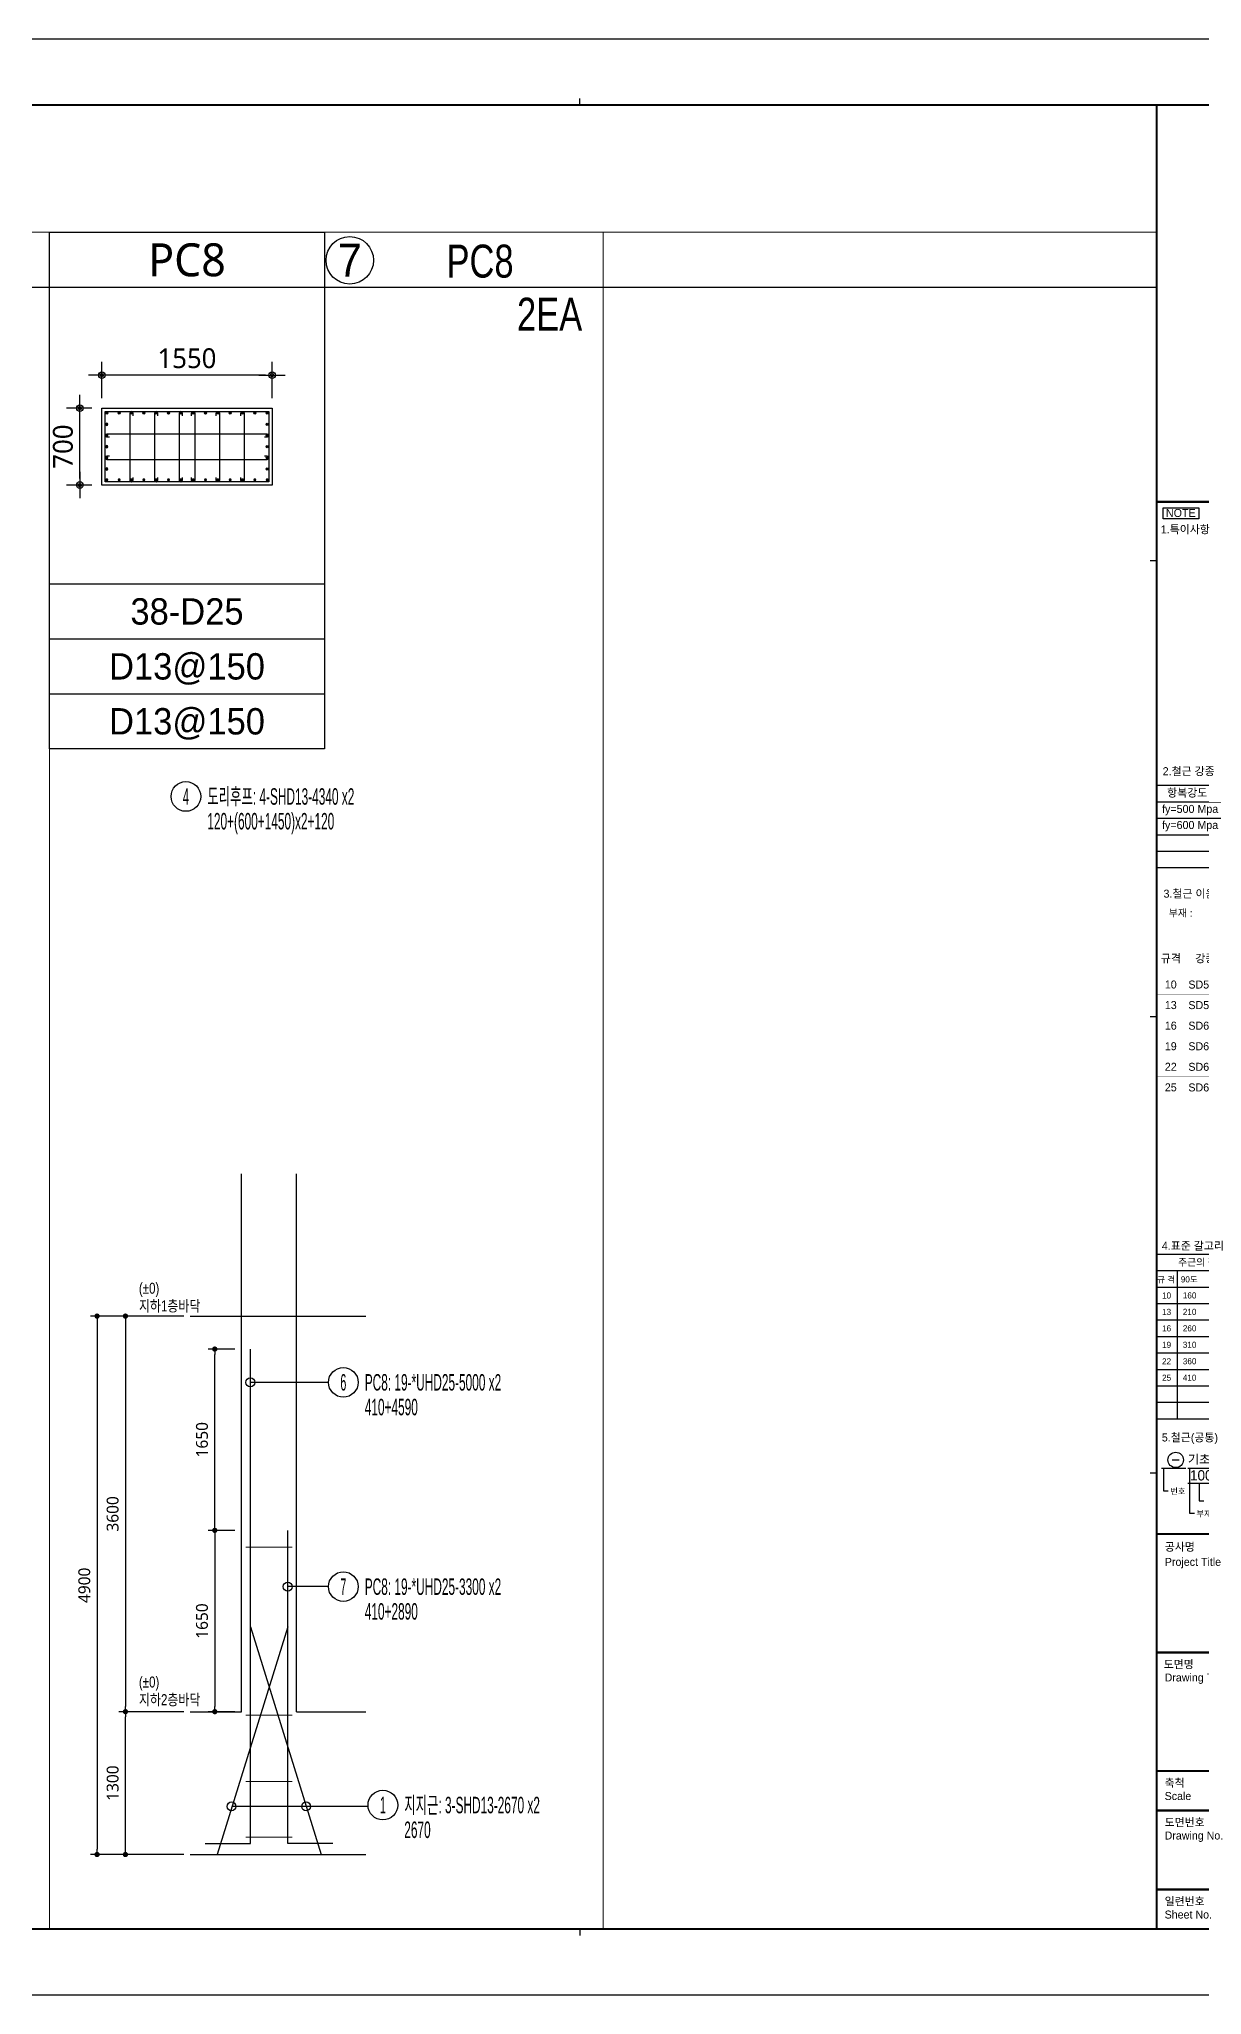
# Model space of a CAD drawing. Header units: millimetres. Extents: x 317501 to 814054, y -400799 to -14117.
# Drawn here: x 509955 to 520536, y -221948 to -204150 of the extents above; entities that cross this region are included whole.
import ezdxf
from ezdxf.enums import TextEntityAlignment as Align

# ---------------------------------------------------------------- set-up
doc = ezdxf.new("R2010")
doc.units = ezdxf.units.MM
doc.header["$LTSCALE"] = 38
doc.layers.get('Defpoints').update_dxf_attribs({"color": 145})
for name, color, linetype in [('254', 254, 'Continuous'), ('AMAC-NO', 5, 'Continuous'), ('BAR', 2, 'Continuous'), ('BARR', 1, 'Continuous'), ('DIM', 7, 'Continuous'), ('ELE', 7, 'Continuous'), ('HOOP', 2, 'Continuous'), ('LEADER', 7, 'Continuous'), ('RP_TAG', 7, 'Continuous'), ('XDIM', 7, 'Continuous'), ('XSTRUCT', 2, 'Continuous'), ('XTAG', 7, 'Continuous')]:
    doc.layers.add(name, color=color, linetype=linetype)
for name, color, linetype, lineweight in [('Main Bar', 7, 'Continuous', 0), ('TEXT', 3, 'Continuous', 9), ('XTITLE', 22, 'Continuous', 0)]:
    doc.layers.add(name, color=color, linetype=linetype, lineweight=lineweight)
doc.styles.add('HYULL', font='Dotum.ttf')
doc.styles.add('ROMANS', font='malgun.ttf')
doc.styles.add('RPWK1', font='Dotum.ttf', dxfattribs={"bigfont": 'whgtxt.shx'})
doc.styles.add('XRebarSheet', font='Hmkmrhd_0.ttf')
doc.styles.add('돋음', font='Dotum.ttf')
doc.styles.add('맑은고딕', font='malgun.ttf')
doc.dimstyles.new('60(SUB-1.8)', dxfattribs={"dimscale": 60, "dimtxt": 1.8, "dimasz": 0.8, "dimexe": 1, "dimexo": 1, "dimgap": 1, "dimtad": 1, "dimdec": 0, "dimzin": 0, "dimdsep": 46, "dimtxsty": 'ROMANS', "dimblk": 'DOT', "dimcen": 1, "dimdle": 2, "dimclrd": 6, "dimclre": 6, "dimclrt": 7, "dimazin": 0, "dimtfac": 1, "dimtdec": 0, "dimtix": 1, "dimtmove": 2, "dimatfit": 3, "dimldrblk": 'DIMDOT', "dimfxl": 0, "dimtolj": 1, "dimtzin": 0, "dimarcsym": 0})
doc.dimstyles.new('DIM_40', dxfattribs={"dimscale": 40, "dimtxt": 3, "dimasz": 1, "dimexe": 2, "dimexo": 1.5, "dimgap": 1, "dimtad": 1, "dimdec": 0, "dimzin": 0, "dimdsep": 46, "dimtxsty": '맑은고딕', "dimblk1": 'DIMDOT', "dimblk2": 'DIMDOT', "dimsah": 1, "dimcen": 0.09, "dimdle": 2, "dimclrd": 7, "dimclre": 7, "dimclrt": 6, "dimadec": 0, "dimazin": 0, "dimtfac": 1, "dimtdec": 0, "dimtix": 1, "dimtmove": 2, "dimatfit": 3, "dimldrblk": 'DIMDOT', "dimfxl": 0, "dimtolj": 1, "dimtzin": 0, "dimarcsym": 0})

# ---------------------------------------------------------------- blocks, each defined once
blk = doc.blocks.new('dhs_sheet2e')
at = {"color": 7}
for p, q in [((55508.9, 57331.7), (55508.9, 57531.5)), ((73013.1, 43498.2), (72813.3, 43498.2)), ((73013.1, 36694), (81003.6, 36694)), ((73013.1, 36194.6), (81003.6, 36194.6)), ((73013.1, 35695.2), (81003.6, 35695.2)), ((73013.1, 35195.8), (81003.6, 35195.8)), ((73013.1, 34696.4), (81003.6, 34696.4)), ((73013.1, 34197), (81003.6, 34197)), ((73013.1, 29664.7), (72813.3, 29664.7)), ((73477.6, 16230.5), (73697, 16230.5)), ((73013.1, 15831.2), (72813.3, 15831.2)), ((55508.9, 1997.6), (55508.9, 1797.9))]:
    blk.add_line(p, q, dxfattribs=at)
at = {"color": 7, "ltscale": 2}
for p, q in [((73013.1, 22471.6), (81003.6, 22471.6)), ((73013.1, 21972.2), (81003.6, 21972.2)), ((73637.3, 21972.2), (73637.3, 17477.6)), ((73013.1, 21472.8), (75135.6, 21472.8)), ((73013.1, 17477.6), (81003.6, 17477.6))]:
    blk.add_line(p, q, dxfattribs=at)
at = {"color": 1, "ltscale": 2}
for p, q in [((73160.8, 15979.6), (73897.2, 15979.6)), ((73217.3, 15979.6), (73217.3, 15288.3)), ((73955, 15979.6), (74769.1, 15979.6)), ((73955, 15525.5), (75020.4, 15525.5)), ((74011.5, 15979.6), (74011.5, 14611.4)), ((74296, 15525.5), (74296, 14991.1)), ((73217.3, 15288.3), (73361.3, 15288.3)), ((74296, 14991.1), (74440, 14991.1)), ((74011.5, 14611.4), (74155.5, 14611.4))]:
    blk.add_line(p, q, dxfattribs=at)
at = {"color": 30}
for p, q in [((73013.1, 6791.9), (81003.6, 6791.9)), ((73013.1, 5593.3), (81003.6, 5593.3)), ((73013.1, 3196.2), (81003.6, 3196.2))]:
    blk.add_line(p, q, dxfattribs=at)
at = {"color": 7}
for points in [[(84000, 0), (84000, 59329.4), (0, 59329.4), (0, 0)], [(73208.2, 45108.5), (74292.8, 45108.5), (74292.8, 44775), (73208.2, 44775)]]:
    blk.add_lwpolyline(points, close=True, dxfattribs=at)
at = {"color": 30, "const_width": 64.9}
blk.add_lwpolyline([(81003.6, 57331.7), (2996.4, 57331.7), (2996.4, 1997.6), (81003.6, 1997.6)], close=True, dxfattribs=at)
at = {"color": 30}
for points, const_width in [([(73013.1, 1997.6), (73013.1, 57331.7)], 64.9), ([(73013.1, 45291.6), (81003.6, 45291.6)], 64.9), ([(73013.1, 37482.7), (81003.6, 37482.7)], 1.25), ([(73013.1, 13983.4), (81003.6, 13983.4)], 64.9), ([(73013.1, 10387.6), (81003.6, 10387.6)], 64.9), ([(73013.1, 6791.9), (81003.6, 6791.9)], 64.9), ([(73013.1, 5593.3), (81003.6, 5593.3)], 64.9), ([(73013.1, 3196.2), (81003.6, 3196.2)], 64.9)]:
    blk.add_lwpolyline(points, dxfattribs=dict(at, const_width=const_width))
at = {"ltscale": 2, "const_width": 1.25}
for points in [[(73013.1, 36694), (73013.1, 34197)], [(73013.1, 33114.4), (73013.1, 32518)], [(73013.1, 31595.4), (73013.1, 23480)]]:
    blk.add_lwpolyline(points, dxfattribs=at)
at = {"color": 7, "const_width": 1.25}
for points in [[(73013.1, 33114.4), (81003.6, 33114.4)], [(73013.1, 32518), (81003.6, 32518)], [(73013.1, 31920), (81003.6, 31920)], [(73839.2, 31920), (73839.2, 23480)], [(73013.1, 30971.1), (81003.6, 30971.1)], [(73013.1, 30346.9), (81003.6, 30346.9)], [(73013.1, 29722.6), (81003.6, 29722.6)], [(73013.1, 29098.3), (81003.6, 29098.3)], [(73013.1, 28474.1), (81003.6, 28474.1)], [(73013.1, 27849.8), (81003.6, 27849.8)], [(73013.1, 27225.6), (81003.6, 27225.6)], [(73013.1, 26601.3), (81003.6, 26601.3)], [(73013.1, 25977.1), (81003.6, 25977.1)], [(73013.1, 25352.8), (81003.6, 25352.8)], [(73013.1, 24728.5), (81003.6, 24728.5)], [(73013.1, 24104.3), (81003.6, 24104.3)], [(73013.1, 23480), (81003.6, 23480)]]:
    blk.add_lwpolyline(points, dxfattribs=at)
at = {"color": 7, "linetype": 'Continuous'}
blk.add_circle((73588.4, 16228.7), 234.1, dxfattribs=at).dxf.unprotected_set("ltscale", 0)
at = {"color": 7, "style": 'XRebarSheet'}
for s, height, p in [('1.특이사항', 242.71, (73135.9, 44335.3)), ('NOTE', 242.71, (73292, 44833.7)), ('2.철근 강종', 242.71, (73193, 37000.1)), ('3.철근 이음/정착 길이', 242.711, (73219.2, 33284.8)), ('4.표준 갈고리', 242.71, (73168.2, 22602.8)), ('5.철근(공통)', 242.71, (73167, 16788))]:
    blk.add_text(s, height=height, dxfattribs=at).set_placement(p)
at = {"color": 3}
for s, height, style, p in [('항복강도', 242.71, 'XRebarSheet', (73329, 36346.4)), ('부재 :', 220, 'XRebarSheet', (73378.9, 32707.9)), ('규격', 242.71, 'XRebarSheet', (73138.4, 31320.7)), ('강종', 242.71, 'XRebarSheet', (74182, 31320.7)), ('주근의 갈고리 길이', 217.47, 'XRebarSheet', (73661.6, 22115.7)), ('규 격', 184.85, 'XRebarSheet', (73024.7, 21609.3)), ('90도', 184.85, 'XRebarSheet', (73743.9, 21612.7)), ('기초 : 1', 271.84, 'HYULL', (73958.2, 16112.5)), ('번호', 181.22, 'XRebarSheet', (73421.4, 15184.8)), ('부재명', 181.22, 'XRebarSheet', (74215.6, 14507.8))]:
    blk.add_text(s, height=height, dxfattribs=dict(at, style=style)).set_placement(p)
at = {"color": 3, "linetype": 'Continuous', "style": 'HYULL'}
e = blk.add_text('1000', height=312.13, dxfattribs=at)
e.set_placement((74023.5, 15760.5), align=Align.MIDDLE_LEFT)
e.dxf.unprotected_set("ltscale", 0)
at = {"color": 7, "style": 'XRebarSheet'}
for s, height, p in [('공사명', 241.63, (73259, 13591.6)), ('Project Title', 241.632, (73259, 13135.1)), ('도면명', 241.63, (73225, 10028.1)), ('Drawing Title', 241.632, (73252.8, 9628.5)), ('축척', 241.63, (73252.8, 6432.3)), ('Scale', 241.63, (73252.8, 6032.8)), ('도면번호', 241.63, (73252.8, 5233.8)), ('Drawing No.', 241.632, (73252.8, 4834.2)), ('일련번호', 241.63, (73252.8, 2836.6)), ('Sheet No.', 241.63, (73252.8, 2437.1))]:
    blk.add_text(s, height=height, dxfattribs=at).set_placement(p, align=Align.MIDDLE_LEFT)
blk = doc.blocks.new('sdhdtbhse')
at = {"color": 7, "ltscale": 2}
for p, q in [((54760, -28767), (56352, -28767)), ((54760, -29142), (56352, -29142)), ((54760, -29516), (56352, -29516)), ((54760, -29891), (56352, -29891)), ((54760, -30265), (56352, -30265)), ((54760, -30640), (56352, -30640)), ((54760, -31014), (56352, -31014))]:
    blk.add_line(p, q, dxfattribs=at)
at = {"color": 255, "xscale": 0.75, "yscale": 0.75, "zscale": 0.75}
blk.add_blockref('dhs_sheet2e', (0, -44497), dxfattribs=at)
at = {"color": 3, "style": 'XRebarSheet'}
for s, p in [('fy=600 Mpa', (54880, -17971)), ('fy=500 Mpa', (54881, -17605))]:
    blk.add_text(s, height=182, dxfattribs=at).set_placement(p)
for s, height, p in [('10', 182, (55079, -21509)), ('SD500', 182, (55851, -21510)), ('13', 182, (55079, -21977)), ('SD500', 182, (55851, -21978)), ('16', 182, (55079, -22445)), ('SD600', 182, (55851, -22446)), ('19', 182, (55079, -22913)), ('SD600', 182, (55851, -22914)), ('22', 182, (55079, -23381)), ('SD600', 182, (55851, -23382)), ('25', 182, (55079, -23849)), ('SD600', 182, (55851, -23851)), ('10', 138.6, (54984, -28584)), ('13', 138.6, (54984, -28958)), ('210', 138.6, (55508, -28957)), ('160', 138.6, (55508, -28583)), ('16', 138.6, (54984, -29333)), ('260', 138.6, (55508, -29332)), ('19', 138.6, (54984, -29707)), ('310', 138.6, (55508, -29706)), ('22', 138.6, (54984, -30082)), ('360', 138.6, (55508, -30081)), ('25', 138.6, (54984, -30456)), ('410', 138.6, (55508, -30455))]:
    blk.add_text(s, height=height, dxfattribs=at).set_placement(p, align=Align.MIDDLE_CENTER)
blk = doc.blocks.new('DIMDOT')
at = {"layer": 'DIM', "linetype": 'Continuous'}
blk.add_line((-2, 0), (2, 0), dxfattribs=at)
for radius in [0.5, 0.25]:
    blk.add_circle((0, 0), radius, dxfattribs=at)
blk = doc.blocks.new('*D1371')
at = {"layer": 'Defpoints', "color": 0, "transparency": 16777216}
for p in [(526768, -214930), (526968, -214930), (526968, -215630)]:
    blk.add_point(p, dxfattribs=at)
at = {"layer": 'DIM', "color": 7, "lineweight": -2, "transparency": 16777216}
for p, q in [((526878, -214930), (526648, -214930)), ((526768, -215570), (526768, -214990)), ((526878, -215630), (526648, -215630))]:
    blk.add_line(p, q, dxfattribs=at)
at = {"layer": 'DIM', "color": 7, "lineweight": -2, "transparency": 16777216, "xscale": 60, "yscale": 60, "zscale": 60}
for p, rotation in [((526768, -214930), 90), ((526768, -215630), 270)]:
    blk.add_blockref('DIMDOT', p, dxfattribs=dict(at, rotation=rotation))
at = {"layer": 'DIM', "color": 6, "transparency": 16777216, "insert": (526615, -215280), "char_height": 180, "attachment_point": 5, "rotation": 90, "style": '맑은고딕'}
blk.add_mtext('\\A1;700', dxfattribs=at)
blk = doc.blocks.new('*D1372')
at = {"layer": 'Defpoints', "color": 0, "transparency": 16777216}
for p in [(526968, -214630), (526968, -214930), (528518, -214930)]:
    blk.add_point(p, dxfattribs=at)
at = {"layer": 'DIM', "color": 7, "lineweight": -2, "transparency": 16777216}
for p, q in [((526968, -214840), (526968, -214510)), ((528458, -214630), (527028, -214630)), ((528518, -214840), (528518, -214510))]:
    blk.add_line(p, q, dxfattribs=at)
at = {"layer": 'DIM', "color": 7, "lineweight": -2, "transparency": 16777216, "xscale": 60, "yscale": 60, "zscale": 60, "rotation": 180}
blk.add_blockref('DIMDOT', (526968, -214630), dxfattribs=at)
at = {"layer": 'DIM', "color": 7, "lineweight": -2, "transparency": 16777216, "xscale": 60, "yscale": 60, "zscale": 60}
blk.add_blockref('DIMDOT', (528518, -214630), dxfattribs=at)
at = {"layer": 'DIM', "color": 6, "transparency": 16777216, "insert": (527743, -214477), "char_height": 180, "attachment_point": 5, "style": '맑은고딕'}
blk.add_mtext('\\A1;1550', dxfattribs=at)
blk = doc.blocks.new('BAR')
at = {"layer": 'BARR'}
h = blk.add_hatch(color=256, dxfattribs=at)
edge = h.paths.add_edge_path()
edge.add_arc((0, 0), 15, 0, 360)
blk.add_circle((0, 0), 15, dxfattribs=at)
blk = doc.blocks.new('_Dot')
at = {"color": 0, "linetype": 'ByBlock', "lineweight": -2}
blk.add_line((-0.5, 0), (-1, 0), dxfattribs=at)
at = {"color": 0, "linetype": 'ByBlock', "const_width": 0.5}
blk.add_lwpolyline([(-0.25, 0, 1), (0.25, 0, 1)], format="xyb", close=True, dxfattribs=at)
blk = doc.blocks.new('*D1410')
at = {"layer": 'Defpoints', "color": 0, "linetype": 'Continuous', "transparency": 16777216}
for p in [(511330, -215771), (510482, -220671), (511330, -220671)]:
    blk.add_point(p, dxfattribs=at).dxf.unprotected_set("ltscale", 0)
at = {"layer": 'XDIM', "color": 6, "linetype": 'Continuous', "lineweight": -2, "transparency": 16777216}
for p, q in [((511270, -215771), (510422, -215771)), ((510482, -215819), (510482, -220623)), ((511270, -220671), (510422, -220671))]:
    blk.add_line(p, q, dxfattribs=at).dxf.unprotected_set("ltscale", 0)
at = {"layer": 'XDIM', "color": 6, "linetype": 'Continuous', "lineweight": -2, "transparency": 16777216, "xscale": 48, "yscale": 48, "zscale": 48}
for p, rotation in [((510482, -215771), 90), ((510482, -220671), 270)]:
    blk.add_blockref('_Dot', p, dxfattribs=dict(at, rotation=rotation)).dxf.unprotected_set("ltscale", 0)
at = {"layer": 'XDIM', "color": 7, "linetype": 'Continuous', "transparency": 16777216, "insert": (510366, -218221), "char_height": 108, "attachment_point": 5, "rotation": 90, "style": 'ROMANS'}
blk.add_mtext('\\A1;4900', dxfattribs=at).dxf.unprotected_set("ltscale", 0)
blk = doc.blocks.new('*D1411')
at = {"layer": 'Defpoints', "color": 0, "linetype": 'Continuous', "transparency": 16777216}
for p in [(511330, -215771), (510740, -219371), (511330, -219371)]:
    blk.add_point(p, dxfattribs=at).dxf.unprotected_set("ltscale", 0)
at = {"layer": 'XDIM', "color": 6, "linetype": 'Continuous', "lineweight": -2, "transparency": 16777216}
for p, q in [((511270, -215771), (510680, -215771)), ((510740, -215819), (510740, -219323)), ((511270, -219371), (510680, -219371))]:
    blk.add_line(p, q, dxfattribs=at).dxf.unprotected_set("ltscale", 0)
at = {"layer": 'XDIM', "color": 6, "linetype": 'Continuous', "lineweight": -2, "transparency": 16777216, "xscale": 48, "yscale": 48, "zscale": 48}
for p, rotation in [((510740, -215771), 90), ((510740, -219371), 270)]:
    blk.add_blockref('_Dot', p, dxfattribs=dict(at, rotation=rotation)).dxf.unprotected_set("ltscale", 0)
at = {"layer": 'XDIM', "color": 7, "linetype": 'Continuous', "transparency": 16777216, "insert": (510624, -217571), "char_height": 108, "attachment_point": 5, "rotation": 90, "style": 'ROMANS'}
blk.add_mtext('\\A1;3600', dxfattribs=at).dxf.unprotected_set("ltscale", 0)
blk = doc.blocks.new('*D1412')
at = {"layer": 'Defpoints', "color": 0, "linetype": 'Continuous', "transparency": 16777216}
for p in [(510740, -219371), (511330, -219371), (511330, -220671)]:
    blk.add_point(p, dxfattribs=at).dxf.unprotected_set("ltscale", 0)
at = {"layer": 'XDIM', "color": 6, "linetype": 'Continuous', "lineweight": -2, "transparency": 16777216}
for p, q in [((511270, -219371), (510680, -219371)), ((510740, -220623), (510740, -219419)), ((511270, -220671), (510680, -220671))]:
    blk.add_line(p, q, dxfattribs=at).dxf.unprotected_set("ltscale", 0)
at = {"layer": 'XDIM', "color": 6, "linetype": 'Continuous', "lineweight": -2, "transparency": 16777216, "xscale": 48, "yscale": 48, "zscale": 48}
for p, rotation in [((510740, -219371), 90), ((510740, -220671), 270)]:
    blk.add_blockref('_Dot', p, dxfattribs=dict(at, rotation=rotation)).dxf.unprotected_set("ltscale", 0)
at = {"layer": 'XDIM', "color": 7, "linetype": 'Continuous', "transparency": 16777216, "insert": (510624, -220021), "char_height": 108, "attachment_point": 5, "rotation": 90, "style": 'ROMANS'}
blk.add_mtext('\\A1;1300', dxfattribs=at).dxf.unprotected_set("ltscale", 0)
blk = doc.blocks.new('*D1413')
at = {"layer": 'Defpoints', "color": 0, "linetype": 'Continuous', "transparency": 16777216}
for p in [(511797, -217721), (511553, -219371), (511797, -219371)]:
    blk.add_point(p, dxfattribs=at).dxf.unprotected_set("ltscale", 0)
at = {"layer": 'XDIM', "color": 6, "linetype": 'Continuous', "lineweight": -2, "transparency": 16777216}
for p, q in [((511737, -217721), (511493, -217721)), ((511553, -217769), (511553, -219323)), ((511737, -219371), (511493, -219371))]:
    blk.add_line(p, q, dxfattribs=at).dxf.unprotected_set("ltscale", 0)
at = {"layer": 'XDIM', "color": 6, "linetype": 'Continuous', "lineweight": -2, "transparency": 16777216, "xscale": 48, "yscale": 48, "zscale": 48}
for p, rotation in [((511553, -217721), 90), ((511553, -219371), 270)]:
    blk.add_blockref('_Dot', p, dxfattribs=dict(at, rotation=rotation)).dxf.unprotected_set("ltscale", 0)
at = {"layer": 'XDIM', "color": 7, "linetype": 'Continuous', "transparency": 16777216, "insert": (511437, -218546), "char_height": 108, "attachment_point": 5, "rotation": 90, "style": 'ROMANS'}
blk.add_mtext('\\A1;1650', dxfattribs=at).dxf.unprotected_set("ltscale", 0)
blk = doc.blocks.new('*D1414')
at = {"layer": 'Defpoints', "color": 0, "linetype": 'Continuous', "transparency": 16777216}
for p in [(511553, -216071), (511797, -216071), (511797, -217721)]:
    blk.add_point(p, dxfattribs=at).dxf.unprotected_set("ltscale", 0)
at = {"layer": 'XDIM', "color": 6, "linetype": 'Continuous', "lineweight": -2, "transparency": 16777216}
for p, q in [((511737, -216071), (511493, -216071)), ((511553, -217673), (511553, -216119)), ((511737, -217721), (511493, -217721))]:
    blk.add_line(p, q, dxfattribs=at).dxf.unprotected_set("ltscale", 0)
at = {"layer": 'XDIM', "color": 6, "linetype": 'Continuous', "lineweight": -2, "transparency": 16777216, "xscale": 48, "yscale": 48, "zscale": 48}
for p, rotation in [((511553, -216071), 90), ((511553, -217721), 270)]:
    blk.add_blockref('_Dot', p, dxfattribs=dict(at, rotation=rotation)).dxf.unprotected_set("ltscale", 0)
at = {"layer": 'XDIM', "color": 7, "linetype": 'Continuous', "transparency": 16777216, "insert": (511437, -216896), "char_height": 108, "attachment_point": 5, "rotation": 90, "style": 'ROMANS'}
blk.add_mtext('\\A1;1650', dxfattribs=at).dxf.unprotected_set("ltscale", 0)
blk = doc.blocks.new('*U1534', base_point=(511156.2062, -211041.9541))
at = {"layer": 'RP_TAG', "color": 0, "linetype": 'Continuous', "ltscale": 100}
blk.add_circle((511290.2062, -211041.9541), 135, dxfattribs=at)
at = {"layer": 'RP_TAG', "color": 0, "linetype": 'Continuous', "ltscale": 100, "style": 'RPWK1', "width": 0.5}
blk.add_text('4', height=150, dxfattribs=at).set_placement((511290.2062, -211041.9541), align=Align.MIDDLE_CENTER)
at = {"layer": 'RP_TAG', "color": 0, "linetype": 'Continuous', "ltscale": 100, "style": 'RPWK1', "width": 0.55}
for s, p in [('도리후프: 4-SHD13-4340 x2', (511485.2062, -211041.9541)), ('120+(600+1450)x2+120', (511485.2062, -211266.9541))]:
    blk.add_text(s, height=150, dxfattribs=at).set_placement(p, align=Align.MIDDLE_LEFT)
blk = doc.blocks.new('*U1538', base_point=(512948.5543, -220220.6695))
at = {"layer": 'RP_TAG', "color": 0, "linetype": 'Continuous', "ltscale": 100}
blk.add_circle((513082.5543, -220220.6695), 135, dxfattribs=at)
at = {"layer": 'RP_TAG', "color": 0, "linetype": 'Continuous', "ltscale": 100, "style": 'RPWK1', "width": 0.5}
blk.add_text('1', height=150, dxfattribs=at).set_placement((513082.5543, -220220.6695), align=Align.MIDDLE_CENTER)
at = {"layer": 'RP_TAG', "color": 0, "linetype": 'Continuous', "ltscale": 100, "style": 'RPWK1', "width": 0.55}
for s, p in [('지지근: 3-SHD13-2670 x2', (513277.5543, -220220.6695)), ('2670', (513277.5543, -220445.6695))]:
    blk.add_text(s, height=150, dxfattribs=at).set_placement(p, align=Align.MIDDLE_LEFT)
blk = doc.blocks.new('*U1548', base_point=(512588.9281, -218233.1771))
at = {"layer": 'RP_TAG', "color": 0, "linetype": 'Continuous', "ltscale": 100}
blk.add_circle((512722.9281, -218233.1771), 135, dxfattribs=at)
at = {"layer": 'RP_TAG', "color": 0, "linetype": 'Continuous', "ltscale": 100, "style": 'RPWK1', "width": 0.5}
blk.add_text('7', height=150, dxfattribs=at).set_placement((512722.9281, -218233.1771), align=Align.MIDDLE_CENTER)
at = {"layer": 'RP_TAG', "color": 0, "linetype": 'Continuous', "ltscale": 100, "style": 'RPWK1', "width": 0.55}
for s, p in [('PC8: 19-*UHD25-3300 x2', (512917.9281, -218233.1771)), ('410+2890', (512917.9281, -218458.1771))]:
    blk.add_text(s, height=150, dxfattribs=at).set_placement(p, align=Align.MIDDLE_LEFT)
blk = doc.blocks.new('*U1555', base_point=(512588.9281, -216373.7286))
at = {"layer": 'RP_TAG', "color": 0, "linetype": 'Continuous', "ltscale": 100}
blk.add_circle((512722.9281, -216373.7286), 135, dxfattribs=at)
at = {"layer": 'RP_TAG', "color": 0, "linetype": 'Continuous', "ltscale": 100, "style": 'RPWK1', "width": 0.5}
blk.add_text('6', height=150, dxfattribs=at).set_placement((512722.9281, -216373.7286), align=Align.MIDDLE_CENTER)
at = {"layer": 'RP_TAG', "color": 0, "linetype": 'Continuous', "ltscale": 100, "style": 'RPWK1', "width": 0.55}
for s, p in [('PC8: 19-*UHD25-5000 x2', (512917.9281, -216373.7286)), ('410+4590', (512917.9281, -216598.7286))]:
    blk.add_text(s, height=150, dxfattribs=at).set_placement(p, align=Align.MIDDLE_LEFT)
blk = doc.blocks.new('PC8')
at = {"layer": 'BAR'}
blk.add_lwpolyline([(1995, 2430), (505, 2430), (505, 3070), (1995, 3070)], close=True, dxfattribs=at)
at = {"layer": 'ELE'}
blk.add_lwpolyline([(475, 2400), (475, 3100), (2025, 3100), (2025, 2400)], close=True, dxfattribs=at)
at = {"layer": 'HOOP'}
for points in [[(759.6, 3030), (759.6, 3055, 1), (729.6, 3055), (729.6, 2445, 1), (759.6, 2445), (759.6, 2470)], [(984.2, 3030), (984.2, 3055, 1), (954.2, 3055), (954.2, 2445, 1), (984.2, 2445), (984.2, 2470)], [(1208.8, 3030), (1208.8, 3055, 1), (1178.8, 3055), (1178.8, 2445, 1), (1208.8, 2445), (1208.8, 2470)], [(1291.2, 3030), (1291.2, 3055, -1), (1321.2, 3055), (1321.2, 2445, -1), (1291.2, 2445), (1291.2, 2470)], [(1515.8, 3030), (1515.8, 3055, -1), (1545.8, 3055), (1545.8, 2445, -1), (1515.8, 2445), (1515.8, 2470)], [(1740.4, 3030), (1740.4, 3055, -1), (1770.4, 3055), (1770.4, 2445, -1), (1740.4, 2445), (1740.4, 2470)], [(545, 2836.7), (520, 2836.7, -1), (520, 2866.7), (1980, 2866.7, -1), (1980, 2836.7), (1955, 2836.7)], [(545, 2663.3), (520, 2663.3, 1), (520, 2633.3), (1980, 2633.3, 1), (1980, 2663.3), (1955, 2663.3)]]:
    blk.add_lwpolyline(points, format="xyb", dxfattribs=at)
at = {"layer": 'LEADER'}
for p, q in [((0, 4200), (2500, 4200)), ((0, 1500), (2500, 1500)), ((0, 1000), (2500, 1000)), ((0, 500), (2500, 500))]:
    blk.add_line(p, q, dxfattribs=at)
blk.add_lwpolyline([(2500, 4700), (2500, 0), (0, 0), (0, 4700), (2500, 4700)], dxfattribs=at)
at = {"layer": 'BAR', "xscale": 0.6666666666666666, "yscale": 0.6666666666666666, "zscale": 0.6666666666666666, "rotation": 180}
for p in [(520, 3055), (632.3, 3055), (744.6, 3055), (856.9, 3055), (969.2, 3055), (1081.5, 3055), (1193.8, 3055), (1306.2, 3055), (1418.5, 3055), (1530.8, 3055), (1643.1, 3055), (1755.4, 3055), (1867.7, 3055), (1980, 3055)]:
    blk.add_blockref('BAR', p, dxfattribs=at)
at = {"layer": 'BAR', "yscale": 0.6666666666666666, "zscale": 0.6666666666666666}
for p, xscale in [((520, 2953.3), -0.6666666666666666), ((520, 2851.7), -0.6666666666666666), ((1980, 2953.3), 0.6666666666666666), ((1980, 2851.7), 0.6666666666666666), ((520, 2750), -0.6666666666666666), ((1980, 2750), 0.6666666666666666), ((520, 2648.3), -0.6666666666666666), ((520, 2546.7), -0.6666666666666666), ((1980, 2648.3), 0.6666666666666666), ((1980, 2546.7), 0.6666666666666666), ((520, 2445), -0.6666666666666666), ((632.3, 2445), -0.6666666666666666), ((744.6, 2445), -0.6666666666666666), ((856.9, 2445), -0.6666666666666666), ((969.2, 2445), -0.6666666666666666), ((1081.5, 2445), -0.6666666666666666), ((1193.8, 2445), -0.6666666666666666), ((1306.2, 2445), -0.6666666666666666), ((1418.5, 2445), -0.6666666666666666), ((1530.8, 2445), -0.6666666666666666), ((1643.1, 2445), -0.6666666666666666), ((1755.4, 2445), -0.6666666666666666), ((1867.7, 2445), -0.6666666666666666), ((1980, 2445), -0.6666666666666666)]:
    blk.add_blockref('BAR', p, dxfattribs=dict(at, xscale=xscale))
at = {"layer": 'TEXT'}
for s, height, style, p in [('PC8', 300, '맑은고딕', (1250, 4450)), ('38-D25', 240, '돋음', (1250, 1250)), ('D13@150', 240, '돋음', (1250, 750)), ('D13@150', 240, '돋음', (1250, 250))]:
    blk.add_text(s, height=height, dxfattribs=dict(at, style=style)).set_placement(p, align=Align.MIDDLE_CENTER)
at = {"layer": 'DIM'}
dim = blk.add_linear_dim(base=(475, 3400), p1=(2025, 3100), p2=(475, 3100), dimstyle='DIM_40', override={"dimscale": 60}, dxfattribs=at)
dim.commit()
dim.dimension.update_dxf_attribs({"geometry": '*D1372', "text_midpoint": (1250, 3553.5), "insert": (-526493.5, 218030.2)})
dim = blk.add_linear_dim(base=(275, 3100), p1=(475, 2400), p2=(475, 3100), angle=270, dimstyle='DIM_40', override={"dimscale": 60}, dxfattribs=at)
dim.commit()
dim.dimension.update_dxf_attribs({"geometry": '*D1371', "text_midpoint": (122, 2750), "insert": (-526493.5, 218030.2)})

msp = doc.modelspace()

# ---------------------------------------------------------------- linework, layer by layer
at = {"layer": '254', "color": 4, "linetype": 'Continuous'}
for p, q in [((512587.9, -216373.7), (511876.8, -216373.7)), ((512587.9, -218233.2), (512216.8, -218233.2)), ((512948.2, -220232.8), (511709.9, -220232.8))]:
    msp.add_line(p, q, dxfattribs=at)
for centre in [(511876.8, -216373.7), (512216.8, -218233.2), (511705.7, -220232.8), (512383.8, -220232.8)]:
    msp.add_circle(centre, 40, dxfattribs=at)
at = {"layer": 'AMAC-NO', "color": 2}
msp.add_circle((512781.5, -206162.3), 216, dxfattribs=at)
at = {"layer": 'BAR', "color": 3}
for points in [[(511466.8, -220571), (511876.8, -220571), (511876.8, -216071)], [(512626.8, -220571), (512216.8, -220571), (512216.8, -217721)]]:
    msp.add_lwpolyline(points, dxfattribs=at)
at = {"layer": 'Main Bar', "color": 30, "linetype": 'Continuous'}
for p, q in [((511836.8, -217873.6), (512256.8, -217873.6)), ((511836.8, -219401.2), (512256.8, -219401.2)), ((511836.8, -220006), (512256.8, -220006)), ((511836.8, -220514.3), (512256.8, -220514.3))]:
    msp.add_line(p, q, dxfattribs=at).dxf.unprotected_set("ltscale", 0)
at = {"layer": 'XSTRUCT', "color": 5, "linetype": 'Continuous'}
for p, q in [((511796.8, -219371), (511796.8, -214477.1)), ((512296.8, -219371), (512296.8, -214477.1)), ((511329.7, -215771), (512926.4, -215771)), ((511329.7, -219371), (511796.8, -219371)), ((512296.8, -219371), (512926.4, -219371)), ((511329.7, -220671), (512926.4, -220671))]:
    msp.add_line(p, q, dxfattribs=at).dxf.unprotected_set("ltscale", 0)
at = {"layer": 'XSTRUCT', "color": 1}
for points in [[(512216.8, -218598.4), (511573.9, -220671)], [(511876.8, -218598.4), (512519.7, -220671)]]:
    msp.add_lwpolyline(points, dxfattribs=at)
at = {"layer": 'XTAG', "color": 4}
msp.add_lwpolyline([(499975.7, -206407.8), (520124.9, -206407.8)], dxfattribs=at)
at = {"layer": 'XTITLE', "color": 3, "ltscale": 2}
msp.add_line((499119.9, -205907.8), (520124.9, -205907.8), dxfattribs=at)
for points in [[(510050.3, -205907.8), (510050.3, -221349)], [(515087.6, -205907.8), (515087.6, -221349)]]:
    msp.add_lwpolyline(points, dxfattribs=at)

# ---------------------------------------------------------------- block references
at = {"layer": 'RP_TAG', "color": 11, "linetype": 'Continuous', "ltscale": 5.03847e-312}
for name, p in [('*U1534', (511156.2, -211042)), ('*U1538', (512948.6, -220220.7))]:
    msp.add_blockref(name, p, dxfattribs=at)
at = {"layer": 'RP_TAG', "color": 135, "linetype": 'Continuous', "ltscale": 5.03847e-312}
for name, p in [('*U1555', (512588.9, -216373.7)), ('*U1548', (512588.9, -218233.2))]:
    msp.add_blockref(name, p, dxfattribs=at)
at = {"layer": 'XDIM', "color": 4, "xscale": 0.3999999986033871, "yscale": 0.3999999986033871, "zscale": 0.3999999986033871}
msp.add_blockref('sdhdtbhse', (498220.9, -204149.5), dxfattribs=at)
at = {"layer": 'XTAG', "color": 4}
msp.add_blockref('PC8', (510050.3, -210607.8), dxfattribs=at)

# ---------------------------------------------------------------- texts
at = {"layer": 'AMAC-NO', "color": 2, "style": '돋음'}
msp.add_text('7', height=300, dxfattribs=at).set_placement((512781.5, -206162.3), align=Align.MIDDLE_CENTER)
at = {"layer": 'AMAC-NO', "color": 2, "style": '돋음', "width": 0.8}
for s, p in [('PC8', (513966.9, -206169.8)), ('2EA', (514600.1, -206652.9))]:
    msp.add_text(s, height=300, dxfattribs=at).set_placement(p, align=Align.MIDDLE_CENTER)
for s, p in [('(%%P0)', (510862.8, -215567.4)), ('지하1층바닥', (510862.8, -215728)), ('(%%P0)', (510862.8, -219151.1)), ('지하2층바닥', (510862.8, -219311.7))]:
    msp.add_text(s, height=100, dxfattribs=at).set_placement(p)

# ---------------------------------------------------------------- dimensions: what is measured, and where the dimension line sits
at = {"layer": 'XDIM', "color": 4, "linetype": 'Continuous'}
for p1, p2, distance, picture, middle in [((511329.7, -215771), (511329.7, -220671), -847.9, '*D1410', (510366, -218221)), ((511329.7, -215771), (511329.7, -219371), -589.4, '*D1411', (510624.5, -217571)), ((511796.8, -217721), (511796.8, -216071), 243.5, '*D1414', (511437.2, -216896)), ((511796.8, -217721), (511796.8, -219371), -243.5, '*D1413', (511437.2, -218546)), ((511329.7, -220671), (511329.7, -219371), 589.4, '*D1412', (510624.2, -220021))]:
    dim = msp.add_aligned_dim(p1=p1, p2=p2, distance=distance, dimstyle='60(SUB-1.8)', dxfattribs=at)
    dim.commit()
    dim.dimension.update_dxf_attribs({"geometry": picture, "text_midpoint": middle})
    dim.dimension.dxf.unprotected_set("ltscale", 0)

doc.saveas('drawing.dxf')
